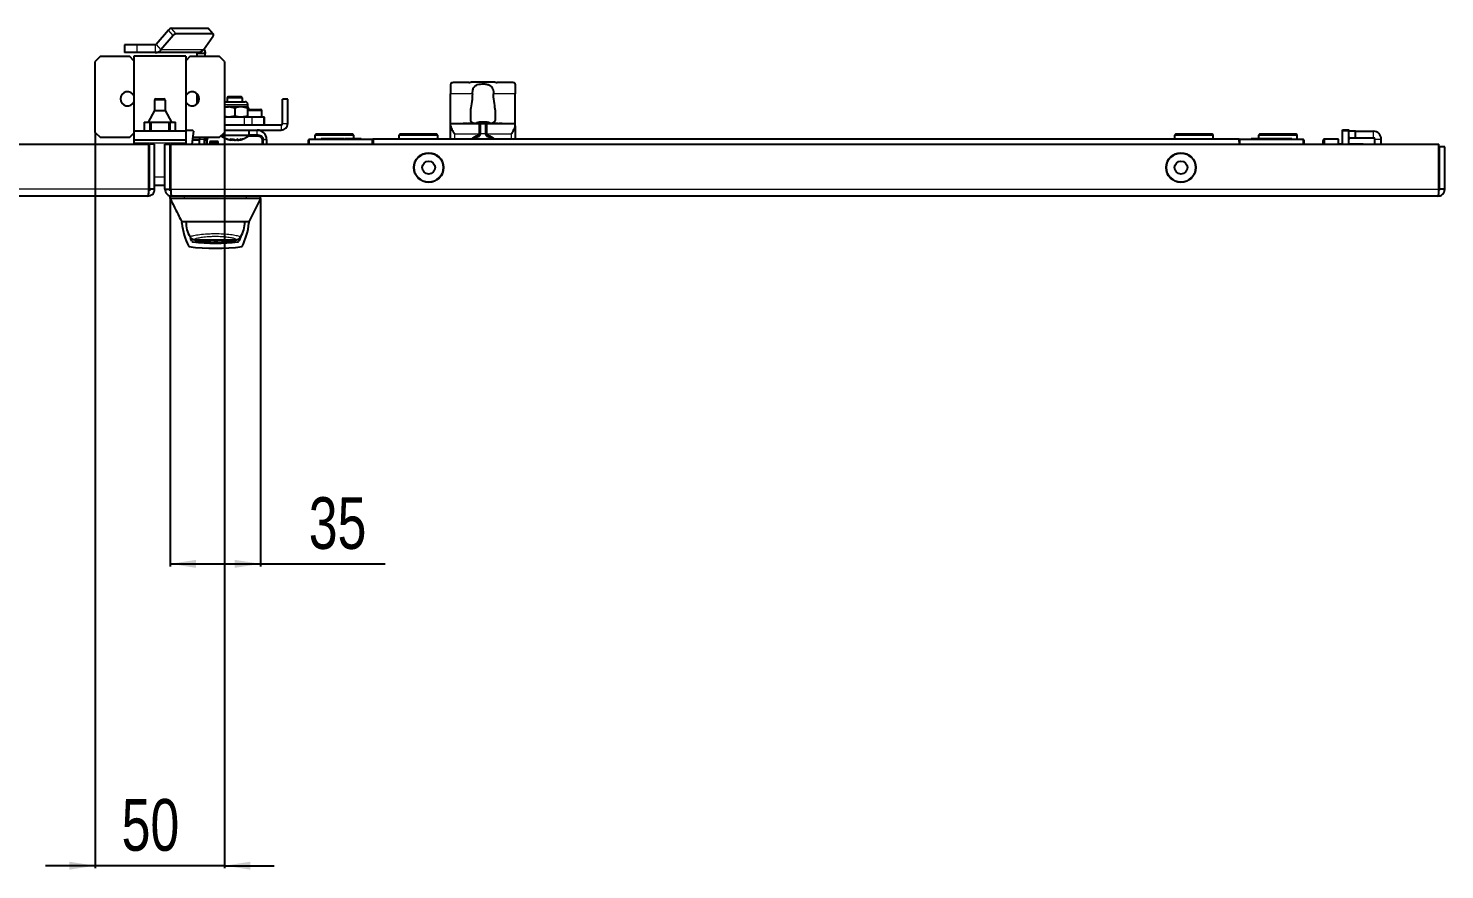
# Model space of a CAD drawing. Header units: millimetres. Extents: x -1235 to 3208, y -2404 to 1219.
# Drawn here: x 2170 to 2718, y -2404 to -2079 of the extents above; entities that cross this region are included whole.
import ezdxf

# ---------------------------------------------------------------- set-up
doc = ezdxf.new("R2010")
doc.units = ezdxf.units.MM
doc.layers.add('FORMAT', color=7, linetype='Continuous')
doc.styles.add('SLDTEXTSTYLE0', font='TXT', dxfattribs={"width": 0.75})
doc.dimstyles.new('SLDDIMSTYLE0', dxfattribs={"dimtxt": 20, "dimasz": 10, "dimexe": 0, "dimexo": 0.0625, "dimgap": 5, "dimtad": 2, "dimdec": 1, "dimrnd": 1e-09, "dimzin": 12, "dimdsep": 46, "dimtxsty": 'SLDTEXTSTYLE0', "dimsah": 1, "dimcen": 0.09, "dimadec": 0, "dimazin": 3, "dimtfac": 1, "dimtofl": 0, "dimtmove": 0, "dimatfit": 3, "dimfxl": 0, "dimfrac": 2, "dimtolj": 1, "dimtzin": 12, "dimarcsym": 0})
doc.dimstyles.new('SLDDIMSTYLE1', dxfattribs={"dimtxt": 20, "dimasz": 10, "dimexe": 0, "dimexo": 0.0625, "dimgap": 5, "dimtad": 2, "dimdec": 1, "dimrnd": 1e-09, "dimzin": 12, "dimdsep": 46, "dimtxsty": 'SLDTEXTSTYLE0', "dimsah": 1, "dimcen": 0.09, "dimadec": 0, "dimazin": 3, "dimtfac": 1, "dimtmove": 0, "dimatfit": 0, "dimfxl": 0, "dimfrac": 2, "dimtolj": 1, "dimtzin": 12, "dimarcsym": 0})

# ---------------------------------------------------------------- blocks, each defined once
blk = doc.blocks.new('_D_13')
at = {"layer": 'FORMAT'}
for p, q in [((2196, -2118.89), (2196, -2403.48)), ((2246, -2118.89), (2246, -2403.48)), ((2196, -2402.48), (2176.77, -2402.48)), ((2246, -2402.48), (2196, -2402.48)), ((2246, -2402.48), (2265.23, -2402.48))]:
    blk.add_line(p, q, dxfattribs=at)
for points in [[(2196, -2402.48), (2186, -2400.94), (2186, -2404.02)], [(2246, -2402.48), (2256, -2404.02), (2256, -2400.94)]]:
    blk.add_solid(points, dxfattribs=at)
at = {"layer": 'FORMAT', "insert": (2206.22, -2376.7), "char_height": 20, "attachment_point": 1, "style": 'SLDTEXTSTYLE0'}
blk.add_mtext('50', dxfattribs=at)
blk = doc.blocks.new('_D_14')
at = {"layer": 'FORMAT'}
for p, q in [((2225, -2144.49), (2225, -2286.74)), ((2260, -2144.49), (2260, -2286.74)), ((2225, -2285.74), (2260, -2285.74)), ((2260, -2285.74), (2308.16, -2285.74))]:
    blk.add_line(p, q, dxfattribs=at)
for points in [[(2225, -2285.74), (2235, -2287.28), (2235, -2284.2)], [(2260, -2285.74), (2250, -2284.2), (2250, -2287.28)]]:
    blk.add_solid(points, dxfattribs=at)
at = {"layer": 'FORMAT', "insert": (2278.6, -2259.96), "char_height": 20, "attachment_point": 1, "style": 'SLDTEXTSTYLE0'}
blk.add_mtext('35', dxfattribs=at)

msp = doc.modelspace()

# ---------------------------------------------------------------- linework, layer by layer
at = {"color": 7, "linetype": 'Continuous', "lineweight": 25}
for p, q in [((2224.35, -2079.32), (2219.59, -2084.82)), ((2226.19, -2081.45), (2221.43, -2086.94)), ((2239.6, -2078.62), (2225.46, -2078.62)), ((2241.44, -2080.74), (2227.3, -2080.74)), ((2237.89, -2086.94), (2241.47, -2081.83)), ((2241.72, -2080.84), (2239.89, -2078.72)), ((2207.28, -2085), (2207.28, -2088)), ((2212.28, -2085), (2207.28, -2085)), ((2219.22, -2085), (2212.28, -2085)), ((2198, -2089.38), (2196, -2091.38)), ((2196, -2118.88), (2196, -2091.38)), ((2198, -2089.38), (2209.25, -2089.38)), ((2212.28, -2088), (2207.28, -2088)), ((2211, -2091.13), (2209.25, -2089.38)), ((2231, -2089.38), (2211, -2089.38)), ((2211, -2089.38), (2211, -2118.38)), ((2219.22, -2088), (2212.28, -2088)), ((2235.75, -2088), (2219.22, -2088)), ((2231, -2089.38), (2231, -2118.38)), ((2232.75, -2089.38), (2231, -2091.13)), ((2232.75, -2089.38), (2244, -2089.38)), ((2238.5, -2088.3), (2235.5, -2088.3)), ((2235.5, -2089.38), (2235.5, -2088.3)), ((2238.5, -2089.38), (2238.5, -2088.3)), ((2246, -2091.38), (2244, -2089.38)), ((2246, -2091.38), (2246, -2118.88)), ((2333.5, -2100.15), (2333.5, -2103.98)), ((2340.52, -2099.59), (2335, -2099.59)), ((2341.41, -2099.54), (2340.89, -2099.54)), ((2350.6, -2099.48), (2341.41, -2099.48)), ((2351.12, -2099.54), (2350.6, -2099.53)), ((2357, -2099.59), (2351.48, -2099.59)), ((2358.5, -2100.15), (2358.5, -2103.98)), ((2218.99, -2106.38), (2218.99, -2110.38)), ((2219.49, -2105.88), (2222.51, -2105.88)), ((2223.01, -2106.38), (2223.01, -2110.38)), ((2235.5, -2104.63), (2235.5, -2104)), ((2235.5, -2104.63), (2235.95, -2104.63)), ((2235.5, -2107.77), (2235.5, -2104.63)), ((2246.03, -2106.98), (2246, -2106.98)), ((2246, -2108.98), (2247.6, -2108.98)), ((2246.03, -2106.98), (2253.97, -2106.98)), ((2247.5, -2104.98), (2247, -2105.48)), ((2247, -2105.48), (2247, -2106.98)), ((2252.74, -2105.48), (2247, -2105.48)), ((2247.5, -2104.98), (2252.29, -2104.98)), ((2250.14, -2109.43), (2247.6, -2108.98)), ((2252.6, -2108.98), (2247.6, -2108.98)), ((2252.29, -2104.98), (2252.5, -2104.98)), ((2253, -2105.48), (2252.5, -2104.98)), ((2255.07, -2109.43), (2252.6, -2108.98)), ((2255, -2108.98), (2252.6, -2108.98)), ((2253, -2105.48), (2252.74, -2105.48)), ((2253, -2106.98), (2253, -2105.48)), ((2255, -2108.98), (2255, -2108.02)), ((2255, -2108.98), (2255, -2108.98)), ((2255.06, -2109.02), (2255, -2108.98)), ((2268.5, -2115.38), (2268.5, -2105.98)), ((2270.5, -2105.98), (2268.5, -2105.98)), ((2270.5, -2115.38), (2270.5, -2105.98)), ((2333.5, -2115.48), (2333.5, -2103.98)), ((2358.5, -2115.48), (2358.5, -2103.98)), ((2218.99, -2110.38), (2216.5, -2114.88)), ((2218.99, -2110.38), (2223.01, -2110.38)), ((2223.01, -2110.38), (2225.5, -2114.88)), ((2253.69, -2112.98), (2246, -2112.98)), ((2250.14, -2112.54), (2247.6, -2112.98)), ((2250.14, -2112.54), (2250.14, -2109.43)), ((2255.07, -2112.54), (2252.6, -2112.98)), ((2256.77, -2112.98), (2253.69, -2112.98)), ((2255, -2112.98), (2255, -2112.98)), ((2255.07, -2112.54), (2255.07, -2109.43)), ((2255.07, -2109.98), (2259.9, -2109.98)), ((2255.4, -2109.98), (2255.4, -2109.43)), ((2261.23, -2112.98), (2256.77, -2112.98)), ((2260.5, -2112.98), (2260.5, -2110.58)), ((2261.5, -2112.98), (2261.23, -2112.98)), ((2261.5, -2115.98), (2261.5, -2112.98)), ((2341.15, -2111.27), (2341.15, -2113.86)), ((2350.85, -2113.86), (2350.85, -2111.27)), ((2196, -2118.88), (2198, -2120.88)), ((2209.25, -2120.88), (2211, -2119.13)), ((2231, -2118.38), (2211, -2118.38)), ((2211, -2118.38), (2211, -2121.88)), ((2215, -2114.88), (2215, -2118.38)), ((2215, -2114.88), (2216.5, -2114.88)), ((2216.5, -2114.88), (2225.5, -2114.88)), ((2217.5, -2114.88), (2217.5, -2118.38)), ((2224.5, -2114.88), (2224.5, -2118.38)), ((2225.5, -2114.88), (2227, -2114.88)), ((2227, -2118.38), (2227, -2114.88)), ((2231, -2117.98), (2233.63, -2117.98)), ((2231, -2118.38), (2231, -2121.88)), ((2234.07, -2118.42), (2233.33, -2123.48)), ((2234.07, -2118.42), (2233.63, -2117.98)), ((2244, -2120.88), (2246, -2118.88)), ((2246, -2115.98), (2267.9, -2115.98)), ((2246, -2117.98), (2267.9, -2117.98)), ((2259, -2119.88), (2255.46, -2119.88)), ((2255.5, -2119.98), (2255.5, -2117.98)), ((2281.5, -2119.48), (2281, -2119.98)), ((2281, -2119.98), (2281, -2121.48)), ((2296, -2119.98), (2281, -2119.98)), ((2281.5, -2119.48), (2295.5, -2119.48)), ((2296, -2119.98), (2295.5, -2119.48)), ((2296, -2121.28), (2296, -2119.98)), ((2314, -2119.48), (2313.5, -2119.98)), ((2313.5, -2119.98), (2313.5, -2121.48)), ((2328.5, -2119.98), (2313.5, -2119.98)), ((2314, -2119.48), (2328, -2119.48)), ((2328.5, -2119.98), (2328, -2119.48)), ((2328.5, -2121.48), (2328.5, -2119.98)), ((2333.5, -2116.36), (2333.5, -2115.48)), ((2333.5, -2115.48), (2347, -2115.48)), ((2333.5, -2121.48), (2333.5, -2116.36)), ((2338.38, -2115.38), (2338.38, -2115.48)), ((2338.52, -2115.38), (2338.52, -2115.48)), ((2338.64, -2115.38), (2338.64, -2115.48)), ((2339.45, -2115.38), (2338.64, -2115.38)), ((2339.45, -2115.38), (2339.45, -2115.48)), ((2339.6, -2115.38), (2339.6, -2115.48)), ((2339.72, -2115.38), (2339.72, -2115.48)), ((2340.06, -2115.38), (2340.06, -2115.48)), ((2340.24, -2115.38), (2340.24, -2115.48)), ((2340.78, -2115.38), (2340.78, -2115.48)), ((2341.25, -2115.38), (2341.25, -2115.48)), ((2341.42, -2115.38), (2341.42, -2115.48)), ((2341.88, -2115.38), (2341.88, -2115.48)), ((2342.02, -2115.38), (2342.02, -2115.48)), ((2342.14, -2115.38), (2342.14, -2115.48)), ((2342.46, -2115.38), (2342.46, -2115.48)), ((2343.73, -2115.38), (2342.61, -2115.38)), ((2343.73, -2115.38), (2343.73, -2115.48)), ((2343.87, -2115.38), (2343.87, -2115.48)), ((2344.06, -2115.38), (2344.06, -2115.48)), ((2344.07, -2115.38), (2344.07, -2115.48)), ((2344.67, -2115.38), (2344.07, -2115.38)), ((2344.67, -2115.38), (2344.67, -2115.48)), ((2345.56, -2115.38), (2344.99, -2115.38)), ((2345, -2119.48), (2345, -2115.48)), ((2345, -2115.48), (2347, -2115.48)), ((2345, -2119.48), (2345, -2119.51)), ((2345.28, -2115.16), (2345.25, -2114.93)), ((2345.5, -2115.16), (2345.48, -2114.86)), ((2345.56, -2115.38), (2345.56, -2115.48)), ((2345.57, -2115.38), (2345.57, -2115.48)), ((2345.57, -2115.38), (2345.75, -2115.38)), ((2345.75, -2115.38), (2345.75, -2115.38)), ((2345.75, -2115.38), (2345.75, -2115.48)), ((2345.77, -2115.38), (2345.77, -2115.48)), ((2345.92, -2115.38), (2345.92, -2115.48)), ((2346.72, -2115.38), (2345.92, -2115.38)), ((2346.72, -2115.38), (2346.72, -2115.48)), ((2346.86, -2115.38), (2346.86, -2115.48)), ((2346.95, -2114.88), (2346.95, -2114.86)), ((2346.99, -2115.38), (2346.99, -2115.48)), ((2347, -2115.48), (2347, -2119.48)), ((2347, -2119.51), (2347, -2119.48)), ((2347.01, -2115.42), (2347.27, -2115.41)), ((2347.42, -2115.38), (2347.42, -2115.48)), ((2347.5, -2115.48), (2358.5, -2115.48)), ((2347.51, -2114.97), (2347.51, -2114.93)), ((2347.54, -2115.38), (2347.54, -2115.48)), ((2347.91, -2115.38), (2347.91, -2115.48)), ((2348.16, -2115.38), (2348.16, -2115.48)), ((2348.28, -2115.38), (2348.28, -2115.48)), ((2348.42, -2115.38), (2348.42, -2115.48)), ((2348.54, -2115.38), (2348.54, -2115.48)), ((2348.97, -2115.38), (2348.97, -2115.48)), ((2349, -2115.38), (2348.97, -2115.38)), ((2349.01, -2115.38), (2349.01, -2115.48)), ((2349.04, -2115.38), (2349.04, -2115.48)), ((2349.21, -2115.38), (2349.21, -2115.48)), ((2349.56, -2115.38), (2349.56, -2115.48)), ((2350.05, -2115.38), (2350.05, -2115.48)), ((2350.25, -2115.38), (2350.25, -2115.48)), ((2350.59, -2115.38), (2350.59, -2115.48)), ((2350.74, -2115.38), (2350.74, -2115.48)), ((2351.8, -2115.38), (2350.74, -2115.38)), ((2351.8, -2115.38), (2351.8, -2115.48)), ((2352.11, -2115.38), (2352.11, -2115.48)), ((2352.28, -2115.38), (2352.28, -2115.48)), ((2352.65, -2115.38), (2352.65, -2115.48)), ((2353.41, -2115.38), (2352.65, -2115.38)), ((2353.41, -2115.38), (2353.41, -2115.48)), ((2358.5, -2116.36), (2358.5, -2115.48)), ((2358.5, -2116.36), (2358.5, -2121.48)), ((2614, -2119.48), (2613.5, -2119.98)), ((2613.5, -2119.98), (2613.5, -2121.48)), ((2628.5, -2119.98), (2613.5, -2119.98)), ((2614, -2119.48), (2628, -2119.48)), ((2628.5, -2119.98), (2628, -2119.48)), ((2628.5, -2121.48), (2628.5, -2119.98)), ((2646.5, -2119.48), (2646, -2119.98)), ((2646, -2119.98), (2646, -2121.28)), ((2661, -2119.98), (2646, -2119.98)), ((2646.5, -2119.48), (2660.5, -2119.48)), ((2661, -2119.98), (2660.5, -2119.48)), ((2661, -2121.48), (2661, -2119.98)), ((2678.45, -2118.43), (2678.45, -2117.93)), ((2678.45, -2117.93), (2680.95, -2117.93)), ((2678.45, -2123.48), (2678.45, -2118.43)), ((2680.95, -2117.93), (2680.95, -2118.43)), ((2680.95, -2123.48), (2680.95, -2118.43)), ((2681.45, -2118.43), (2680.95, -2118.48)), ((2683.45, -2118.43), (2681.45, -2118.43)), ((2683.45, -2118.43), (2690.45, -2118.43)), ((2683.45, -2120.93), (2683.45, -2118.43)), ((1726.3, -2123.48), (2216.7, -2123.48)), ((2209.25, -2120.88), (2198, -2120.88)), ((2231, -2121.88), (2211, -2121.88)), ((2211, -2121.88), (2211, -2122.97)), ((2211, -2122.97), (2211, -2123.48)), ((2216.7, -2140.88), (2216.7, -2123.48)), ((2219, -2123.48), (2217, -2123.48)), ((2217, -2140.88), (2217, -2123.48)), ((2219, -2140.88), (2219, -2123.48)), ((2223, -2123.48), (2225, -2123.48)), ((2223, -2140.88), (2223, -2123.48)), ((2225, -2140.88), (2225, -2123.48)), ((2225.3, -2123.48), (2715.7, -2123.48)), ((2225.3, -2140.88), (2225.3, -2123.48)), ((2231, -2121.88), (2231, -2122.97)), ((2231, -2122.97), (2231, -2123.48)), ((2236.3, -2121.88), (2233.56, -2121.88)), ((2244, -2120.88), (2233.71, -2120.88)), ((2236.37, -2120.88), (2236.3, -2121.58)), ((2236.3, -2123.48), (2236.3, -2121.58)), ((2238.3, -2123.48), (2238.3, -2121.58)), ((2239, -2121.88), (2238.3, -2121.88)), ((2239, -2121.88), (2239, -2123.48)), ((2243.6, -2122.43), (2240.4, -2122.43)), ((2240.4, -2122.43), (2240.4, -2123.48)), ((2240.4, -2123.18), (2243.6, -2123.18)), ((2243.6, -2123.48), (2243.6, -2122.43)), ((2248.65, -2121.83), (2248.65, -2121.88)), ((2248.94, -2121.43), (2248.94, -2121.88)), ((2248.94, -2121.88), (2248.94, -2121.43)), ((2249.11, -2121.88), (2248.94, -2121.85)), ((2249.11, -2121.42), (2249.11, -2121.88)), ((2249.15, -2121.88), (2249.15, -2121.42)), ((2249.92, -2121.8), (2249.92, -2121.88)), ((2249.94, -2121.82), (2249.94, -2121.88)), ((2250, -2121.85), (2249.94, -2121.88)), ((2250.85, -2121.88), (2250.85, -2121.56)), ((2251.06, -2121.88), (2251.06, -2121.85)), ((2251.35, -2121.78), (2251.35, -2121.88)), ((2251.38, -2121.78), (2251.38, -2121.88)), ((2261, -2123.48), (2261, -2121.88)), ((2262.3, -2121.58), (2262.3, -2123.48)), ((2278.5, -2123.48), (2278.5, -2121.78)), ((2278.8, -2121.48), (2303.2, -2121.48)), ((2283.36, -2121.28), (2283.36, -2121.48)), ((2287.17, -2121.28), (2287.17, -2121.48)), ((2287.17, -2121.28), (2287.97, -2121.28)), ((2287.97, -2121.28), (2287.97, -2121.48)), ((2287.97, -2121.28), (2289.84, -2121.28)), ((2289.3, -2121.28), (2289.3, -2121.26)), ((2289.84, -2121.28), (2289.84, -2121.48)), ((2289.84, -2121.28), (2290.89, -2121.28)), ((2290.89, -2121.28), (2290.89, -2121.48)), ((2290.89, -2121.28), (2292.29, -2121.28)), ((2292.46, -2121.26), (2292.46, -2121.48)), ((2292.55, -2121.28), (2292.55, -2121.48)), ((2292.55, -2121.28), (2293.9, -2121.28)), ((2293.9, -2121.28), (2293.9, -2121.48)), ((2293.9, -2121.28), (2295.89, -2121.28)), ((2295.89, -2121.28), (2295.89, -2121.48)), ((2295.89, -2121.28), (2298.85, -2121.28)), ((2298.85, -2121.28), (2298.85, -2121.48)), ((2638.5, -2121.48), (2303.5, -2121.48)), ((2303.5, -2121.48), (2303.5, -2121.78)), ((2303.5, -2121.78), (2303.5, -2122.43)), ((2303.5, -2122.43), (2303.5, -2123.48)), ((2638.5, -2121.48), (2638.5, -2121.78)), ((2638.5, -2122.43), (2638.5, -2121.78)), ((2638.5, -2122.43), (2638.5, -2123.48)), ((2638.8, -2121.48), (2663.2, -2121.48)), ((2643.15, -2121.28), (2643.15, -2121.48)), ((2643.15, -2121.28), (2643.5, -2121.28)), ((2643.5, -2121.28), (2643.5, -2121.48)), ((2643.5, -2121.28), (2643.75, -2121.28)), ((2643.75, -2121.28), (2643.75, -2121.48)), ((2643.75, -2121.28), (2643.86, -2121.28)), ((2643.86, -2121.28), (2643.86, -2121.48)), ((2644.89, -2121.28), (2644.89, -2121.48)), ((2644.89, -2121.28), (2645.56, -2121.28)), ((2645.56, -2121.28), (2645.56, -2121.48)), ((2645.56, -2121.28), (2645.9, -2121.28)), ((2645.9, -2121.28), (2645.9, -2121.48)), ((2649.21, -2121.48), (2649.21, -2121.26)), ((2649.35, -2121.28), (2650.13, -2121.28)), ((2650.13, -2121.28), (2650.13, -2121.48)), ((2650.13, -2121.28), (2650.92, -2121.28)), ((2650.92, -2121.28), (2650.92, -2121.48)), ((2650.92, -2121.28), (2651.41, -2121.28)), ((2651.41, -2121.28), (2651.41, -2121.48)), ((2651.41, -2121.28), (2652.8, -2121.28)), ((2652.44, -2121.26), (2652.44, -2121.28)), ((2652.8, -2121.28), (2652.8, -2121.48)), ((2652.8, -2121.28), (2653.85, -2121.28)), ((2653.85, -2121.28), (2653.85, -2121.48)), ((2654.89, -2121.28), (2654.89, -2121.48)), ((2654.89, -2121.28), (2656.86, -2121.28)), ((2656.86, -2121.28), (2656.86, -2121.48)), ((2656.86, -2121.28), (2658.85, -2121.28)), ((2658.85, -2121.28), (2658.85, -2121.48)), ((2663.5, -2121.78), (2663.5, -2123.48)), ((2670.95, -2123.48), (2670.95, -2122.03)), ((2676.95, -2121.43), (2671.55, -2121.43)), ((2676.95, -2123.48), (2676.95, -2121.43)), ((2678.45, -2123.43), (2677.2, -2123.43)), ((2686.4, -2123.43), (2680.95, -2123.43)), ((2681.45, -2120.93), (2683.45, -2120.93)), ((2683.45, -2120.93), (2690.45, -2120.93)), ((2686.45, -2123.48), (2686.4, -2123.43)), ((2686.4, -2123.48), (2686.4, -2123.43)), ((2690.95, -2123.48), (2690.95, -2121.43)), ((2693.45, -2123.48), (2693.45, -2121.43)), ((2715.7, -2140.88), (2715.7, -2123.48)), ((2718, -2124.48), (2716, -2124.48)), ((2716, -2140.88), (2716, -2124.48)), ((2718, -2140.88), (2718, -2124.48)), ((2217, -2139.38), (2216.7, -2139.38)), ((2219, -2140.88), (2217, -2140.88)), ((2217, -2141.06), (2217, -2141.48)), ((2223, -2139.38), (2219, -2139.38)), ((2223, -2140.88), (2225, -2140.88)), ((2225, -2141.48), (2225, -2140.88)), ((2718, -2140.88), (2716, -2140.88)), ((2216.4, -2143.48), (1726.6, -2143.48)), ((2225, -2144.48), (2225, -2143.48)), ((2225.6, -2143.48), (2225, -2143.48)), ((2715.4, -2143.48), (2225.6, -2143.48)), ((2254.5, -2144.48), (2230.5, -2144.48)), ((2255.5, -2153.48), (2260.03, -2144.43)), ((2260, -2144.48), (2260, -2143.48)), ((2231.9, -2153.48), (2229.5, -2153.48)), ((2229.54, -2153.48), (2229.54, -2153.69)), ((2253.1, -2153.48), (2231.9, -2153.48)), ((2255.5, -2153.48), (2253.1, -2153.48)), ((2255.46, -2153.69), (2255.46, -2153.48)), ((2236.67, -2160.47), (2248.26, -2160.47)), ((2236.67, -2160.47), (2236.82, -2160.47))]:
    msp.add_line(p, q, dxfattribs=at)
at = {"color": 8, "linetype": 'Continuous', "lineweight": 18}
for p, q in [((2226.19, -2081.45), (2224.35, -2079.32)), ((2227.3, -2080.74), (2225.46, -2078.62)), ((2241.44, -2080.74), (2239.6, -2078.62)), ((2212.28, -2088), (2212.28, -2085)), ((2219.22, -2085), (2219.22, -2088)), ((2219.59, -2084.82), (2221.43, -2086.94)), ((2237.89, -2086.94), (2221.43, -2086.94)), ((2223.01, -2106.38), (2218.99, -2106.38)), ((2246, -2108.02), (2255, -2108.02)), ((2341.91, -2103.98), (2333.5, -2103.98)), ((2358.5, -2103.98), (2350.1, -2103.98)), ((2253.69, -2115.98), (2253.69, -2112.98)), ((2260.5, -2110.58), (2255.07, -2110.58)), ((2256.77, -2115.98), (2256.77, -2112.98)), ((2261.23, -2115.98), (2261.23, -2112.98)), ((2217, -2114.88), (2217, -2118.38)), ((2225, -2114.88), (2225, -2118.38)), ((2254.94, -2120.18), (2244.7, -2120.18)), ((2255.03, -2119.98), (2244.9, -2119.98)), ((2255.4, -2120.18), (2254.94, -2120.18)), ((2255.5, -2119.98), (2255.03, -2119.98)), ((2258.7, -2119.98), (2258.7, -2117.98)), ((2267.9, -2115.98), (2267.9, -2117.98)), ((2268.5, -2115.38), (2270.5, -2115.38)), ((2335, -2119.48), (2335, -2121.48)), ((2335, -2119.48), (2344.5, -2119.48)), ((2342.61, -2115.38), (2342.61, -2115.48)), ((2344.14, -2120), (2344.28, -2120.48)), ((2344.5, -2119.48), (2344.5, -2115.48)), ((2344.5, -2119.51), (2344.5, -2119.48)), ((2344.5, -2119.48), (2345, -2119.48)), ((2344.5, -2119.51), (2345, -2119.51)), ((2347, -2119.48), (2345, -2119.48)), ((2347, -2119.48), (2347.5, -2119.48)), ((2347, -2119.51), (2347.5, -2119.51)), ((2347.5, -2115.48), (2347.5, -2119.48)), ((2347.5, -2119.48), (2347.5, -2119.51)), ((2347.5, -2119.48), (2357, -2119.48)), ((2347.73, -2120.48), (2347.86, -2120)), ((2357, -2121.48), (2357, -2119.48)), ((2680.95, -2118.43), (2678.45, -2118.43)), ((2690.45, -2120.93), (2690.45, -2118.43)), ((2231, -2122.97), (2211, -2122.97)), ((2233.62, -2121.48), (2236.3, -2121.48)), ((2238.3, -2121.58), (2236.3, -2121.58)), ((2238.3, -2121.48), (2239.08, -2121.48)), ((2239.5, -2123.48), (2239.5, -2121.88)), ((2243.6, -2122.64), (2240.4, -2122.64)), ((2244.5, -2120.38), (2245.19, -2120.38)), ((2254.82, -2120.38), (2259, -2120.38)), ((2260.5, -2121.88), (2260.5, -2123.48)), ((2260.94, -2121.58), (2262.3, -2121.58)), ((2278.8, -2121.78), (2278.5, -2121.78)), ((2278.8, -2121.48), (2278.8, -2121.78)), ((2278.8, -2121.78), (2278.8, -2123.48)), ((2303.2, -2121.78), (2278.8, -2121.78)), ((2284.59, -2121.28), (2284.59, -2121.48)), ((2303.2, -2121.48), (2303.2, -2121.78)), ((2303.2, -2123.48), (2303.2, -2121.78)), ((2303.5, -2121.78), (2303.2, -2121.78)), ((2638.8, -2121.78), (2638.5, -2121.78)), ((2638.8, -2121.78), (2638.8, -2121.48)), ((2638.8, -2121.78), (2638.8, -2123.48)), ((2663.2, -2121.78), (2638.8, -2121.78)), ((2647.63, -2121.28), (2647.63, -2121.48)), ((2663.2, -2121.48), (2663.2, -2121.78)), ((2663.5, -2121.78), (2663.2, -2121.78)), ((2663.2, -2123.48), (2663.2, -2121.78)), ((2671.55, -2121.43), (2671.55, -2123.48)), ((2677.2, -2123.43), (2677.2, -2123.48)), ((2690.95, -2121.43), (2693.45, -2121.43)), ((2217, -2136.12), (2216.7, -2136.12)), ((2223, -2136.12), (2219, -2136.12)), ((2216.7, -2140.88), (1726.3, -2140.88)), ((2225.3, -2140.88), (2715.7, -2140.88)), ((2230.5, -2144.48), (2230.5, -2143.48)), ((2254.5, -2144.48), (2254.5, -2143.48))]:
    msp.add_line(p, q, dxfattribs=at)
at = {"color": 7, "linetype": 'Continuous', "lineweight": 25, "flags": 128}
for points in [[(2241.47, -2081.83), (2241.61, -2081.6), (2241.71, -2081.39), (2241.78, -2081.2), (2241.79, -2081.04), (2241.77, -2080.91), (2241.7, -2080.82), (2241.59, -2080.76), (2241.44, -2080.74)], [(2251.35, -2121.83), (2251.34, -2121.84), (2251.06, -2121.88)], [(2716, -2129.98), (2715.86, -2129.73), (2715.7, -2129.47)], [(2715.7, -2138.5), (2715.86, -2138.23), (2716, -2137.98)], [(2233.38, -2160.91), (2233.02, -2160.02), (2232.92, -2159.75)], [(2252.19, -2159.43), (2251.98, -2160.02), (2251.62, -2160.91)]]:
    msp.add_lwpolyline(points, dxfattribs=at)
at = {"color": 8, "linetype": 'Continuous', "lineweight": 18, "flags": 128}
for points in [[(2715.7, -2130.06), (2715.99, -2130.65), (2716, -2130.67)], [(2716, -2137.3), (2715.99, -2137.32), (2715.7, -2137.91)]]:
    msp.add_lwpolyline(points, dxfattribs=at)
at = {"color": 7, "linetype": 'Continuous', "lineweight": 25}
for centre, radius in [((2325, -2132.48), 5.75), ((2325, -2132.48), 2.5), ((2616, -2132.48), 5.75), ((2616, -2132.48), 2.5)]:
    msp.add_circle(centre, radius, dxfattribs=at)
at = {"color": 8, "linetype": 'Continuous', "lineweight": 18}
for centre in [(2325, -2132.48), (2616, -2132.48)]:
    msp.add_circle(centre, 5.5, dxfattribs=at)
at = {"color": 7, "linetype": 'Continuous', "lineweight": 25}
for centre, radius, start, end in [((2225.88, -2080.5), 1.93, 102.4839, 142.4022), ((2227.72, -2082.62), 1.93, 102.4839, 142.4022), ((2239.64, -2078.96), 0.349, 43.9283, 95.9288), ((2219.21, -2084.51), 0.488, 270.8794, 320.2435), ((2219.18, -2085.07), 2.93, 270.8794, 320.2435), ((2208.5, -2105.88), 2.75, 24.62, 335.38), ((2233.5, -2105.88), 2.75, 204.62, 155.38), ((2219.49, -2106.38), 0.5, 90, 180), ((2222.51, -2106.38), 0.5, 0, 90), ((2253.97, -2108.02), 1.03, 0, 90), ((2259.9, -2110.58), 0.6, 0, 90), ((2250, -2112.98), 9, 233.1301, 260.0618), ((2250, -2112.98), 9, 279.9382, 306.8699), ((2255.25, -2119.98), 0.25, 306.8699, 0), ((2258.7, -2121.58), 3.6, 0, 90), ((2267.9, -2115.38), 2.6, 270, 0), ((2267.9, -2115.38), 0.6, 270, 0), ((2346, -2122.78), 8, 100.361, 108.4448), ((2344, -2119.51), 1, 286.0134, 0), ((2345.24, -2118.64), 3.79, 92.8918, 101.4174), ((2346.12, -2117.1), 2.34, 111.7218, 124.6037), ((2345.33, -2122.42), 7.26, 85.7578, 94.2422), ((2344.96, -2115.45), 0.598, 60.5239, 80.9896), ((2345.75, -2122.41), 7.56, 92.0564, 94.6598), ((2345.27, -2119.2), 4.35, 79.331, 87.2142), ((2349.25, -2115.91), 3.47, 163.5344, 167.7658), ((2346.73, -2119.2), 4.35, 92.7858, 100.669), ((2346.25, -2122.39), 7.54, 81.9171, 87.9462), ((2347.03, -2115.38), 0.529, 98.3794, 107.9547), ((2346.76, -2118.64), 3.79, 78.5826, 87.1082), ((2348, -2119.51), 1, 180, 253.9866), ((2345.93, -2121.2), 6.42, 69.7014, 77.5656), ((2346, -2122.78), 8, 70.1746, 79.639), ((2346, -2122.74), 7.96, 71.9524, 79.1092), ((2348.31, -2115.78), 0.629, 75.5606, 104.4394), ((2690.45, -2121.43), 3, 0, 90), ((2239.9, -2121.58), 1.6, 154.0555, 180), ((2250.12, -2113.26), 8.7, 247.0438, 262.1958), ((2249.71, -2115.19), 6.77, 243.8434, 260.9245), ((2248.75, -2114.36), 7.07, 264.247, 275.753), ((2249.77, -2119.23), 2.78, 231.3972, 252.5593), ((2249.33, -2117.1), 4.83, 261.5144, 261.8434), ((2249.15, -2121.72), 0.261, 216.1514, 217.2521), ((2250.08, -2113.04), 8.89, 263.7673, 264.0104), ((2250.67, -2119.01), 2.97, 239.1789, 255.2323), ((2250.84, -2120.27), 1.79, 219.0744, 243.9708), ((2249.27, -2117.67), 4.26, 278.6965, 279.0465), ((2250.73, -2117.67), 4.26, 260.9535, 261.3035), ((2249.25, -2118.81), 3.19, 285.2264, 309.2989), ((2249.84, -2120.74), 1.52, 311.5988, 339.6464), ((2249.92, -2113.04), 8.89, 275.9896, 276.2327), ((2249.72, -2114.88), 7.09, 279.4428, 293.2387), ((2250.67, -2117.1), 4.83, 278.1566, 278.4856), ((2250.15, -2113.83), 8.14, 278.7231, 291.6408), ((2252.84, -2120.03), 1.4, 257.0541, 282.9459), ((2278.8, -2121.78), 0.3, 90, 180), ((2303.2, -2121.78), 0.3, 0, 90), ((2346, -2126.48), 6.25, 106.0134, 126.8699), ((2346, -2126.48), 6.25, 53.1301, 73.9866), ((2638.8, -2121.78), 0.3, 90, 180), ((2663.2, -2121.78), 0.3, 0, 90), ((2671.55, -2122.03), 0.6, 90, 180), ((2677.2, -2123.18), 0.25, 180, 270), ((2681.45, -2121.43), 0.5, 90, 180), ((2690.45, -2121.43), 0.5, 0, 90), ((2708.5, -2133.98), 7.5, 343.7398, 16.2602), ((2221.56, -2153.69), 7.98, 358.267, 359.9999), ((2256.39, -2151.13), 27, 185.961, 206.1695), ((2242.5, -2153.48), 11.4, 180, 210.8742), ((2242.5, -2153.48), 11.4, 329.0561, 0), ((2228.61, -2151.13), 27, 333.8305, 354.0392), ((2263.44, -2153.69), 7.98, 180, 181.7325), ((2242.5, -2081.69), 82, 262.7534, 277.2466), ((2233.84, -2160.72), 0.5, 203.0437, 263.7491), ((2242.5, -2081.69), 80, 263.7491, 276.2509), ((2251.16, -2160.72), 0.5, 276.2509, 336.9563)]:
    msp.add_arc(centre, radius, start, end, dxfattribs=at)
at = {"color": 8, "linetype": 'Continuous', "lineweight": 18}
for centre, radius, start, end in [((2346, -2126.48), 6.75, 106.0134, 132.2054), ((2344, -2119.51), 0.5, 286.0134, 0), ((2348, -2119.51), 0.5, 180, 253.9866), ((2346, -2126.48), 6.75, 47.7946, 73.9866)]:
    msp.add_arc(centre, radius, start, end, dxfattribs=at)
at = {"color": 7, "linetype": 'Continuous', "lineweight": 25}
for points in [[(2237.89, -2086.94), (2237.75, -2087.1), (2237.45, -2087.42), (2236.92, -2087.74), (2236.34, -2087.96), (2235.95, -2087.99), (2235.75, -2088)], [(2235.2, -2088), (2235.28, -2088.02), (2235.44, -2088.06), (2235.48, -2088.22), (2235.5, -2088.3)], [(2259, -2119.88), (2259.26, -2119.91), (2259.79, -2119.97), (2260.45, -2120.44), (2260.91, -2121.1), (2260.97, -2121.62), (2261, -2121.88)], [(2216.4, -2141.48), (2216.56, -2141.45), (2216.89, -2141.37), (2216.96, -2141.05), (2217, -2140.88)], [(2216.4, -2143.48), (2216.74, -2143.44), (2217.42, -2143.37), (2218.28, -2142.76), (2218.88, -2141.91), (2218.96, -2141.22), (2219, -2140.88)], [(2216.7, -2140.88), (2216.67, -2141.22), (2216.62, -2141.91), (2216.55, -2142.76), (2216.47, -2143.37), (2216.42, -2143.44), (2216.4, -2143.48)], [(2225.6, -2143.48), (2225.57, -2143.44), (2225.52, -2143.37), (2225.45, -2142.76), (2225.37, -2141.91), (2225.32, -2141.22), (2225.3, -2140.88)], [(2715.7, -2140.88), (2715.67, -2141.22), (2715.62, -2141.91), (2715.55, -2142.76), (2715.47, -2143.37), (2715.42, -2143.44), (2715.4, -2143.48)]]:
    msp.add_open_spline(points, degree=3, dxfattribs=at)
for points, knots in [([(2238.04, -2086.73), (2238.12, -2086.83), (2238.45, -2087.28), (2238.48, -2087.85), (2238.5, -2088.3)], [0, 0, 0, 0, 0.222729, 1, 1, 1, 1]), ([(2335, -2099.59), (2334.83, -2099.59), (2334.5, -2099.6), (2334.05, -2099.66), (2333.71, -2099.78), (2333.53, -2099.95), (2333.51, -2100.09), (2333.5, -2100.15)], [0, 0, 0, 0, 0.2129, 0.425707, 0.640613, 0.853382, 1, 1, 1, 1]), ([(2340.52, -2099.59), (2340.62, -2099.58), (2340.75, -2099.56), (2340.86, -2099.55), (2340.89, -2099.54)], [0, 0, 0, 0, 0.789403, 1, 1, 1, 1]), ([(2341.91, -2103.98), (2341.93, -2103.57), (2341.97, -2102.74), (2342.33, -2101.65), (2342.98, -2100.84), (2343.91, -2100.35), (2345.06, -2100.11), (2346.39, -2100.06), (2347.74, -2100.23), (2348.86, -2100.7), (2349.59, -2101.5), (2349.98, -2102.53), (2350.09, -2103.39), (2350.09, -2103.89), (2350.1, -2103.98)], [0, 0, 0, 0, 0.088505, 0.177138, 0.262858, 0.344694, 0.430485, 0.525193, 0.625645, 0.723911, 0.812494, 0.894483, 0.978997, 1, 1, 1, 1]), ([(2351.12, -2099.54), (2351.14, -2099.55), (2351.25, -2099.56), (2351.38, -2099.58), (2351.48, -2099.59)], [0, 0, 0, 0, 0.161974, 1, 1, 1, 1]), ([(2358.5, -2100.15), (2358.49, -2100.07), (2358.46, -2099.91), (2358.22, -2099.74), (2357.86, -2099.64), (2357.43, -2099.59), (2357.13, -2099.59), (2357, -2099.59)], [0, 0, 0, 0, 0.205683, 0.411346, 0.618649, 0.832339, 1, 1, 1, 1]), ([(2247.6, -2108.98), (2247.54, -2108.98), (2247, -2108.99), (2246.47, -2109.13), (2246, -2109.25)], [0, 0, 0, 0, 0.1109, 1, 1, 1, 1]), ([(2252.6, -2108.98), (2252.54, -2108.98), (2251.71, -2108.99), (2250.9, -2109.22), (2250.14, -2109.43)], [0, 0, 0, 0, 0.070201, 1, 1, 1, 1]), ([(2255, -2108.98), (2255, -2108.99), (2255.03, -2109.01), (2255.05, -2109.25), (2255.07, -2109.43)], [0, 0, 0, 0, 0.268634, 1, 1, 1, 1]), ([(2255.4, -2109.43), (2255.36, -2109.36), (2255.25, -2109.17), (2255.14, -2109.11), (2255.06, -2109.08)], [0, 0, 0, 0, 0.355958, 1, 1, 1, 1]), ([(2341.91, -2103.98), (2341.86, -2104.98), (2341.75, -2107.12), (2341.23, -2109.56), (2341.17, -2110.87), (2341.15, -2111.27)], [0, 0, 0, 0, 0.378823, 0.812228, 1, 1, 1, 1]), ([(2350.85, -2111.27), (2350.77, -2110.36), (2350.6, -2108.5), (2350.13, -2105.9), (2350.1, -2104.37), (2350.1, -2103.98)], [0, 0, 0, 0, 0.417668, 0.852903, 1, 1, 1, 1]), ([(2247.6, -2112.98), (2247.54, -2112.98), (2247, -2112.98), (2246.47, -2112.84), (2246, -2112.71)], [0, 0, 0, 0, 0.1109, 1, 1, 1, 1]), ([(2252.6, -2112.98), (2252.54, -2112.98), (2251.71, -2112.98), (2250.9, -2112.75), (2250.14, -2112.54)], [0, 0, 0, 0, 0.070201, 1, 1, 1, 1]), ([(2255, -2112.98), (2255, -2112.98), (2255.03, -2112.95), (2255.05, -2112.71), (2255.07, -2112.54)], [0, 0, 0, 0, 0.268634, 1, 1, 1, 1]), ([(2341.15, -2113.86), (2341.19, -2114.13), (2341.28, -2114.67), (2342.07, -2115.13), (2343.06, -2115.33), (2343.84, -2115.37), (2344.12, -2115.38)], [0, 0, 0, 0, 0.289157, 0.579411, 0.847533, 1, 1, 1, 1]), ([(2347.91, -2115.39), (2348.38, -2115.36), (2349.32, -2115.29), (2350.29, -2114.97), (2350.79, -2114.49), (2350.83, -2114.04), (2350.85, -2113.86)], [0, 0, 0, 0, 0.271204, 0.540316, 0.804082, 1, 1, 1, 1]), ([(2333.5, -2116.36), (2333.53, -2116.53), (2333.58, -2116.96), (2334.05, -2117.9), (2334.58, -2118.79), (2334.93, -2119.37), (2335, -2119.48), (2335, -2119.48)], [0, 0, 0, 0, 0.19414, 0.485275, 0.898779, 0.996769, 1, 1, 1, 1]), ([(2338.52, -2115.38), (2338.5, -2115.38), (2338.46, -2115.38), (2338.41, -2115.38), (2338.38, -2115.38), (2338.38, -2115.38), (2338.38, -2115.38)], [0, 0, 0, 0, 0.280836, 0.55925, 0.779182, 1, 1, 1, 1]), ([(2338.64, -2115.38), (2338.64, -2115.38), (2338.64, -2115.38), (2338.61, -2115.38), (2338.57, -2115.38), (2338.54, -2115.38), (2338.52, -2115.38)], [0, 0, 0, 0, 0.280888, 0.559482, 0.77927, 1, 1, 1, 1]), ([(2339.6, -2115.38), (2339.59, -2115.38), (2339.55, -2115.38), (2339.5, -2115.38), (2339.47, -2115.38), (2339.45, -2115.38)], [0, 0, 0, 0, 0.280638, 0.560877, 1, 1, 1, 1]), ([(2339.72, -2115.38), (2339.72, -2115.38), (2339.72, -2115.38), (2339.69, -2115.38), (2339.65, -2115.38), (2339.62, -2115.38), (2339.6, -2115.38)], [0, 0, 0, 0, 0.280941, 0.559114, 0.779089, 1, 1, 1, 1]), ([(2340.24, -2115.38), (2340.18, -2115.38), (2340.07, -2115.38), (2340.06, -2115.38), (2340.06, -2115.38)], [0, 0, 0, 0, 0.559312, 1, 1, 1, 1]), ([(2340.78, -2115.38), (2340.72, -2115.38), (2340.6, -2115.38), (2340.4, -2115.38), (2340.3, -2115.38), (2340.24, -2115.38)], [0, 0, 0, 0, 0.280496, 0.560765, 1, 1, 1, 1]), ([(2341.25, -2115.38), (2341.19, -2115.38), (2341.06, -2115.38), (2340.86, -2115.38), (2340.78, -2115.38)], [0, 0, 0, 0, 0.560137, 1, 1, 1, 1]), ([(2341.42, -2115.38), (2341.42, -2115.38), (2341.4, -2115.38), (2341.3, -2115.38), (2341.25, -2115.38)], [0, 0, 0, 0, 0.559914, 1, 1, 1, 1]), ([(2342.02, -2115.38), (2342, -2115.38), (2341.96, -2115.38), (2341.91, -2115.38), (2341.88, -2115.38), (2341.88, -2115.38), (2341.88, -2115.38)], [0, 0, 0, 0, 0.2807653, 0.5591779, 0.7791749, 1, 1, 1, 1]), ([(2342.14, -2115.38), (2342.14, -2115.38), (2342.14, -2115.38), (2342.11, -2115.38), (2342.07, -2115.38), (2342.04, -2115.38), (2342.02, -2115.38)], [0, 0, 0, 0, 0.280828, 0.559417, 0.779393, 1, 1, 1, 1]), ([(2342.61, -2115.38), (2342.59, -2115.38), (2342.55, -2115.38), (2342.49, -2115.38), (2342.46, -2115.38), (2342.46, -2115.38), (2342.46, -2115.38)], [0, 0, 0, 0, 0.2809514, 0.5599669, 0.7794314, 1, 1, 1, 1]), ([(2343.87, -2115.38), (2343.87, -2115.38), (2343.87, -2115.38), (2343.83, -2115.38), (2343.78, -2115.38), (2343.75, -2115.38), (2343.73, -2115.38)], [0, 0, 0, 0, 0.2807125, 0.5587014, 0.7790455, 1, 1, 1, 1]), ([(2344.07, -2115.38), (2344.07, -2115.38), (2344.06, -2115.38), (2344.06, -2115.38), (2344.06, -2115.38)], [0, 0, 0, 0, 0.560081, 1, 1, 1, 1]), ([(2344.5, -2115.48), (2344.5, -2115.48), (2344.51, -2115.48), (2344.51, -2115.48), (2344.53, -2115.48), (2344.56, -2115.48), (2344.68, -2115.48), (2344.9, -2115.48), (2344.97, -2115.48), (2345, -2115.48)], [0, 0, 0, 0, 0.00167, 0.003889, 0.009531, 0.034361, 0.132751, 0.526214, 1, 1, 1, 1]), ([(2344.84, -2115.38), (2344.82, -2115.38), (2344.77, -2115.38), (2344.7, -2115.38), (2344.68, -2115.38), (2344.67, -2115.38)], [0, 0, 0, 0, 0.281226, 0.561522, 1, 1, 1, 1]), ([(2345.57, -2115.38), (2345.57, -2115.38), (2345.57, -2115.38), (2345.56, -2115.38), (2345.56, -2115.38)], [0, 0, 0, 0, 0.5595043, 1, 1, 1, 1]), ([(2345.92, -2115.38), (2345.9, -2115.38), (2345.86, -2115.38), (2345.8, -2115.38), (2345.77, -2115.38), (2345.77, -2115.38), (2345.77, -2115.38)], [0, 0, 0, 0, 0.280855, 0.559718, 0.779518, 1, 1, 1, 1]), ([(2346.86, -2115.38), (2346.84, -2115.38), (2346.8, -2115.38), (2346.75, -2115.38), (2346.72, -2115.38), (2346.72, -2115.38), (2346.72, -2115.38)], [0, 0, 0, 0, 0.2808126, 0.5590988, 0.7791702, 1, 1, 1, 1]), ([(2346.99, -2115.38), (2346.98, -2115.38), (2346.98, -2115.38), (2346.96, -2115.38), (2346.91, -2115.38), (2346.88, -2115.38), (2346.86, -2115.38)], [0, 0, 0, 0, 0.280912, 0.559405, 0.779108, 1, 1, 1, 1]), ([(2347, -2115.48), (2347.04, -2115.48), (2347.12, -2115.48), (2347.38, -2115.48), (2347.5, -2115.48), (2347.5, -2115.48)], [0, 0, 0, 0, 0.475461, 0.994056, 1, 1, 1, 1]), ([(2347.42, -2115.38), (2347.39, -2115.38), (2347.35, -2115.38), (2347.3, -2115.38), (2347.28, -2115.38), (2347.27, -2115.38), (2347.27, -2115.38)], [0, 0, 0, 0, 0.280888, 0.559023, 0.779155, 1, 1, 1, 1]), ([(2347.54, -2115.38), (2347.54, -2115.38), (2347.53, -2115.38), (2347.51, -2115.38), (2347.46, -2115.38), (2347.43, -2115.38), (2347.42, -2115.38)], [0, 0, 0, 0, 0.2809002, 0.5594983, 0.7791483, 1, 1, 1, 1]), ([(2347.91, -2115.38), (2347.85, -2115.38), (2347.74, -2115.38), (2347.61, -2115.38), (2347.54, -2115.38), (2347.54, -2115.38), (2347.54, -2115.38)], [0, 0, 0, 0, 0.280935, 0.559487, 0.779245, 1, 1, 1, 1]), ([(2348.16, -2115.38), (2348.12, -2115.38), (2348.04, -2115.38), (2347.95, -2115.38), (2347.91, -2115.38)], [0, 0, 0, 0, 0.559441, 1, 1, 1, 1]), ([(2348.28, -2115.38), (2348.27, -2115.38), (2348.27, -2115.38), (2348.19, -2115.38), (2348.16, -2115.38)], [0, 0, 0, 0, 0.5603128, 1, 1, 1, 1]), ([(2348.42, -2115.38), (2348.4, -2115.38), (2348.36, -2115.38), (2348.31, -2115.38), (2348.28, -2115.38), (2348.28, -2115.38), (2348.28, -2115.38)], [0, 0, 0, 0, 0.28091, 0.559174, 0.779166, 1, 1, 1, 1]), ([(2348.54, -2115.38), (2348.54, -2115.38), (2348.54, -2115.38), (2348.51, -2115.38), (2348.47, -2115.38), (2348.44, -2115.38), (2348.42, -2115.38)], [0, 0, 0, 0, 0.280849, 0.55949, 0.779158, 1, 1, 1, 1]), ([(2349.04, -2115.38), (2349.03, -2115.38), (2349.02, -2115.38), (2349.01, -2115.38), (2349.01, -2115.38)], [0, 0, 0, 0, 0.560691, 1, 1, 1, 1]), ([(2349.21, -2115.38), (2349.17, -2115.38), (2349.11, -2115.38), (2349.06, -2115.38), (2349.04, -2115.38)], [0, 0, 0, 0, 0.559542, 1, 1, 1, 1]), ([(2349.56, -2115.38), (2349.49, -2115.38), (2349.36, -2115.38), (2349.26, -2115.38), (2349.21, -2115.38)], [0, 0, 0, 0, 0.560514, 1, 1, 1, 1]), ([(2350.05, -2115.38), (2349.97, -2115.38), (2349.84, -2115.38), (2349.64, -2115.38), (2349.56, -2115.38)], [0, 0, 0, 0, 0.5592171, 1, 1, 1, 1]), ([(2350.25, -2115.38), (2350.24, -2115.38), (2350.23, -2115.38), (2350.1, -2115.38), (2350.05, -2115.38)], [0, 0, 0, 0, 0.56034, 1, 1, 1, 1]), ([(2350.74, -2115.38), (2350.72, -2115.38), (2350.68, -2115.38), (2350.62, -2115.38), (2350.59, -2115.38), (2350.59, -2115.38), (2350.59, -2115.38)], [0, 0, 0, 0, 0.280872, 0.559701, 0.779382, 1, 1, 1, 1]), ([(2352.28, -2115.38), (2352.23, -2115.38), (2352.13, -2115.38), (2352.12, -2115.38), (2352.11, -2115.38)], [0, 0, 0, 0, 0.558947, 1, 1, 1, 1]), ([(2352.65, -2115.38), (2352.58, -2115.38), (2352.44, -2115.38), (2352.33, -2115.38), (2352.28, -2115.38)], [0, 0, 0, 0, 0.559747, 1, 1, 1, 1]), ([(2357, -2119.48), (2357, -2119.48), (2357.07, -2119.37), (2357.42, -2118.79), (2357.95, -2117.9), (2358.42, -2116.96), (2358.48, -2116.53), (2358.5, -2116.36)], [0, 0, 0, 0, 0.003231, 0.101221, 0.514725, 0.80586, 1, 1, 1, 1]), ([(2239, -2121.88), (2239.02, -2121.61), (2239.04, -2121.25), (2239.25, -2120.96), (2239.31, -2120.88)], [0, 0, 0, 0, 0.734422, 1, 1, 1, 1]), ([(2283.36, -2121.28), (2283.54, -2121.28), (2283.88, -2121.28), (2284.37, -2121.28), (2284.59, -2121.28)], [0, 0, 0, 0, 0.5368, 1, 1, 1, 1]), ([(2284.59, -2121.28), (2284.97, -2121.28), (2285.67, -2121.28), (2286.52, -2121.28), (2286.97, -2121.28), (2286.99, -2121.28)], [0, 0, 0, 0, 0.5224374, 0.9756494, 1, 1, 1, 1]), ([(2643.86, -2121.28), (2644, -2121.28), (2644.27, -2121.28), (2644.7, -2121.28), (2644.89, -2121.28)], [0, 0, 0, 0, 0.547643, 1, 1, 1, 1]), ([(2645.9, -2121.28), (2646.23, -2121.28), (2646.87, -2121.28), (2647.39, -2121.28), (2647.63, -2121.28)], [0, 0, 0, 0, 0.5368, 1, 1, 1, 1]), ([(2647.63, -2121.28), (2647.95, -2121.28), (2648.56, -2121.28), (2649.13, -2121.28), (2649.16, -2121.28), (2649.17, -2121.28)], [0, 0, 0, 0, 0.4156784, 0.7762775, 1, 1, 1, 1]), ([(2654.02, -2121.28), (2654.06, -2121.28), (2654.35, -2121.28), (2654.64, -2121.28), (2654.89, -2121.28)], [0, 0, 0, 0, 0.139498, 1, 1, 1, 1]), ([(2223, -2140.88), (2223.03, -2141.17), (2223.09, -2141.81), (2223.62, -2142.67), (2224.5, -2143.34), (2225.22, -2143.44), (2225.6, -2143.48)], [0, 0, 0, 0, 0.213506, 0.468322, 0.723241, 1, 1, 1, 1]), ([(2225, -2140.88), (2225.03, -2141.02), (2225.07, -2141.24), (2225.34, -2141.45), (2225.51, -2141.47), (2225.6, -2141.48)], [0, 0, 0, 0, 0.4375, 0.71569, 1, 1, 1, 1]), ([(2715.4, -2141.48), (2715.54, -2141.46), (2715.76, -2141.41), (2715.96, -2141.15), (2715.99, -2140.97), (2716, -2140.88)], [0, 0, 0, 0, 0.4375, 0.71569, 1, 1, 1, 1]), ([(2715.4, -2143.48), (2715.69, -2143.46), (2716.32, -2143.39), (2717.18, -2142.87), (2717.86, -2141.99), (2717.95, -2141.26), (2718, -2140.88)], [0, 0, 0, 0, 0.211353, 0.466168, 0.72109, 1, 1, 1, 1]), ([(2224.97, -2144.43), (2225.36, -2145.2), (2226.16, -2146.81), (2227.29, -2149.06), (2228.42, -2151.33), (2229.13, -2152.74), (2229.5, -2153.48)], [0, 0, 0, 0, 0.2163272, 0.4539552, 0.7147448, 1, 1, 1, 1]), ([(2230.5, -2144.48), (2229.88, -2144.48), (2228.64, -2144.48), (2227, -2144.48), (2225.75, -2144.48), (2225.09, -2144.48), (2225.03, -2144.48), (2225, -2144.48)], [0, 0, 0, 0, 0.214694, 0.429388, 0.644082, 0.858775, 1, 1, 1, 1]), ([(2260, -2144.48), (2259.94, -2144.48), (2259.82, -2144.48), (2258.87, -2144.48), (2257.47, -2144.48), (2255.93, -2144.48), (2254.91, -2144.48), (2254.5, -2144.48)], [0, 0, 0, 0, 0.21469, 0.42938, 0.644073, 0.858767, 1, 1, 1, 1]), ([(2232.74, -2159.36), (2232.86, -2159.52), (2233.09, -2159.82), (2233.53, -2160.11), (2233.94, -2160.27), (2234.33, -2160.36), (2234.84, -2160.43), (2235.59, -2160.46), (2236.31, -2160.47), (2236.77, -2160.47), (2236.82, -2160.47)], [0, 0, 0, 0, 0.086907, 0.170444, 0.253995, 0.352832, 0.493755, 0.750586, 0.975401, 1, 1, 1, 1]), ([(2234.75, -2160.7), (2234.83, -2160.67), (2235, -2160.61), (2236.33, -2160.63), (2238.29, -2160.69), (2240.74, -2160.74), (2243.38, -2160.75), (2245.93, -2160.71), (2248.09, -2160.65), (2249.62, -2160.61), (2250.35, -2160.65), (2250.2, -2160.78), (2249.18, -2160.99), (2247.42, -2161.21), (2245.09, -2161.38), (2242.47, -2161.44), (2239.88, -2161.37), (2237.57, -2161.21), (2235.82, -2160.99), (2234.88, -2160.8), (2234.79, -2160.73), (2234.75, -2160.7)], [0, 0, 0, 0, 0.053435, 0.106868, 0.160358, 0.213991, 0.267619, 0.321181, 0.374779, 0.42843, 0.481983, 0.5354, 0.588925, 0.642773, 0.696736, 0.750367, 0.803567, 0.856759, 0.910369, 0.964326, 1, 1, 1, 1]), ([(2247.1, -2160.46), (2247.3, -2160.46), (2247.95, -2160.47), (2248.88, -2160.47), (2249.86, -2160.45), (2250.49, -2160.4), (2251.04, -2160.28), (2251.51, -2160.09), (2251.97, -2159.78), (2252.17, -2159.46), (2252.26, -2159.33)], [0, 0, 0, 0, 0.083733, 0.271555, 0.468927, 0.681743, 0.781788, 0.862953, 0.941144, 1, 1, 1, 1])]:
    msp.add_open_spline(points, degree=3, knots=knots, dxfattribs=at)
at = {"color": 8, "linetype": 'Continuous', "lineweight": 18}
for points in [[(2259, -2120.38), (2259, -2120.32), (2259, -2120.19), (2259, -2120.02), (2259, -2119.91), (2259, -2119.89), (2259, -2119.88)], [(2239.5, -2121.88), (2239.43, -2121.88), (2239.3, -2121.88), (2239.14, -2121.88), (2239.02, -2121.88), (2239.01, -2121.88), (2239, -2121.88)], [(2259, -2120.38), (2259.2, -2120.41), (2259.59, -2120.45), (2260.09, -2120.8), (2260.43, -2121.29), (2260.48, -2121.69), (2260.5, -2121.88)], [(2260.5, -2121.88), (2260.57, -2121.88), (2260.7, -2121.88), (2260.86, -2121.88), (2260.98, -2121.88), (2260.99, -2121.88), (2261, -2121.88)]]:
    msp.add_open_spline(points, degree=3, dxfattribs=at)
for points, knots in [([(2239.5, -2121.88), (2239.52, -2121.68), (2239.56, -2121.31), (2239.79, -2121.02), (2239.9, -2120.88)], [0, 0, 0, 0, 0.533234, 1, 1, 1, 1]), ([(2232.81, -2159.29), (2232.79, -2159.23), (2232.75, -2159.09), (2234.04, -2158.73), (2236.31, -2158.34), (2238.99, -2158.09), (2241.85, -2157.98), (2244.76, -2158.01), (2247.77, -2158.24), (2250.24, -2158.59), (2251.81, -2158.96), (2252.48, -2159.21), (2252.25, -2159.29), (2252.22, -2159.3)], [0, 0, 0, 0, 0.080358, 0.189165, 0.296875, 0.401927, 0.469214, 0.569403, 0.669558, 0.770526, 0.874295, 0.980961, 1, 1, 1, 1]), ([(2248.26, -2160.46), (2248.45, -2160.47), (2249.38, -2160.47), (2250.28, -2160.43), (2250.75, -2160.26), (2250.23, -2159.99), (2248.88, -2159.67), (2246.86, -2159.38), (2244.37, -2159.18), (2241.96, -2159.15), (2239.6, -2159.25), (2237.39, -2159.47), (2235.5, -2159.8), (2234.43, -2160.12), (2234.33, -2160.35), (2235.06, -2160.46), (2236.16, -2160.46), (2236.67, -2160.47)], [0, 0, 0, 0, 0.019237, 0.094456, 0.169947, 0.244138, 0.315947, 0.385269, 0.453516, 0.521522, 0.567246, 0.638978, 0.71315, 0.788639, 0.863863, 0.937348, 1, 1, 1, 1])]:
    msp.add_open_spline(points, degree=3, knots=knots, dxfattribs=at)

# ---------------------------------------------------------------- dimensions: what is measured, and where the dimension line sits
at = {"layer": 'FORMAT'}
for base, p1, p2, dimstyle, picture, middle in [((2196, -2402.48), (2246, -2118.88), (2196, -2118.88), 'SLDDIMSTYLE1', '_D_13', (2221, -2402.48)), ((2260, -2285.74), (2225, -2144.48), (2260, -2144.48), 'SLDDIMSTYLE0', '_D_14', (2293.38, -2285.74))]:
    dim = msp.add_linear_dim(base=base, p1=p1, p2=p2, dimstyle=dimstyle, dxfattribs=at)
    dim.commit()
    dim.dimension.update_dxf_attribs({"geometry": picture, "text_midpoint": middle, "dimtype": 160})

doc.saveas('drawing.dxf')
